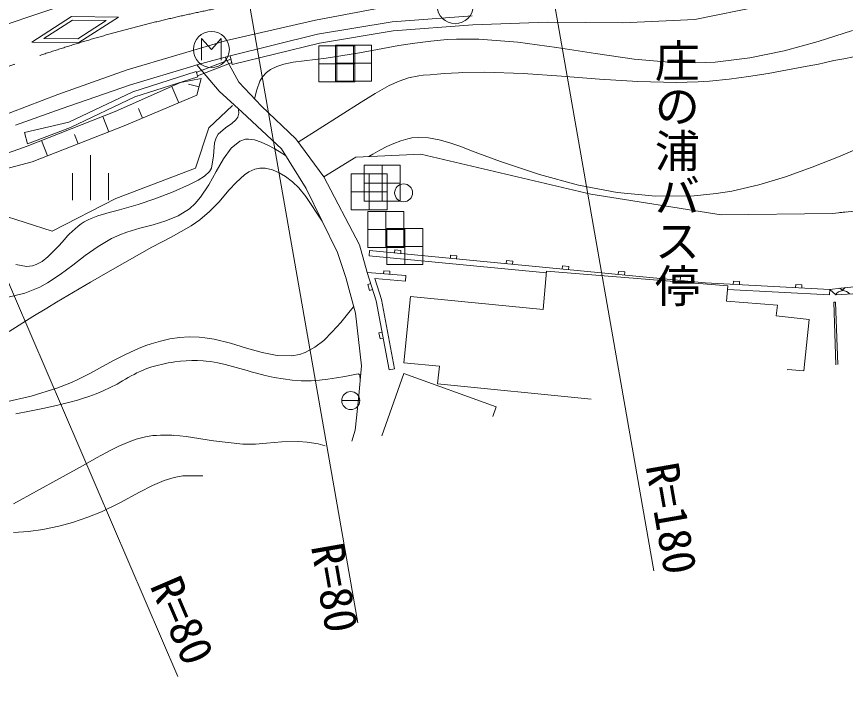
# Model space of a CAD drawing. Units: millimetres, scale not verified. Extents: x 40000 to 680000, y 20000 to 380000.
# Drawn here: x 205039 to 251092, y 262690 to 300418 of the extents above; entities that cross this region are included whole.
import ezdxf
from ezdxf.enums import TextEntityAlignment as Align

# ---------------------------------------------------------------- set-up
doc = ezdxf.new("R2010")
doc.units = ezdxf.units.MM
doc.header["$LTSCALE"] = 1000
doc.linetypes.add('CHAIN', pattern=[18.5, 12, -1.5, 3.5, -1.5])
for name, color, linetype, lineweight in [('M-BGD', 7, 'Continuous', 13), ('M-BGD-EXST', 7, 'Continuous', 13), ('M-BMK', 2, 'Continuous', 13), ('M-BMK-ROW', 30, 'Continuous', 13), ('M-STR-HTXT', 7, 'Continuous', 13), ('M-STR-STRC', 7, 'Continuous', 13)]:
    doc.layers.add(name, color=color, linetype=linetype, lineweight=lineweight)
doc.layers.add('M-BMK-HTXT', color=7, linetype='Continuous')
doc.styles.add('@ＭＳ ゴシック', font='')
doc.styles.add('ＭＳ ゴシック', font='')
doc.styles.get('@ＭＳ ゴシック').set_extended_font_data('@MS Gothic')
doc.styles.get('ＭＳ ゴシック').set_extended_font_data('MS Gothic')

msp = doc.modelspace()

# ---------------------------------------------------------------- linework, layer by layer
at = {"layer": 'M-BGD'}
for p, q in [((246372, 301004), (242729, 300255)), ((230358, 300459), (225911, 300122)), ((225911, 300122), (221764, 299432)), ((230385, 299959), (225971, 299625)), ((234540, 300101), (230385, 299959)), ((238721, 300065), (234540, 300101)), ((242729, 300255), (238721, 300065)), ((221764, 299432), (216908, 298240)), ((225971, 299625), (221865, 298942)), ((249586, 299035), (251483, 299638)), ((221865, 298942), (217027, 297754)), ((226280, 298807), (227171, 298947)), ((227171, 298947), (228063, 299059)), ((228063, 299059), (228956, 299137)), ((228956, 299137), (229475, 299163)), ((229475, 299163), (230723, 299165)), ((230723, 299165), (232881, 299003)), ((232881, 299003), (235041, 298706)), ((247684, 298520), (249586, 299035)), ((223984, 298375), (224500, 298477)), ((224500, 298477), (225390, 298648)), ((225390, 298648), (226280, 298807)), ((235041, 298706), (237200, 298360)), ((245774, 298127), (247684, 298520)), ((215023, 297303), (216942, 298048)), ((216908, 298240), (215052, 297728)), ((216622, 298161), (217380, 296780)), ((217027, 297754), (216908, 298240)), ((220409, 297893), (222233, 298110)), ((222233, 298110), (223984, 298375)), ((237200, 298360), (239354, 298049)), ((239354, 298049), (241499, 297859)), ((243855, 297891), (245774, 298127)), ((249908, 297850), (250454, 297968)), ((250454, 297968), (251000, 298077)), ((251000, 298077), (251548, 298173)), ((214826, 297666), (211372, 296628)), ((215052, 297728), (214826, 297666)), ((215052, 297728), (216295, 296276)), ((215095, 297117), (217014, 297862)), ((219145, 297472), (219493, 297648)), ((219493, 297648), (219883, 297779)), ((219883, 297779), (220409, 297893)), ((241499, 297859), (242737, 297839)), ((242737, 297839), (243855, 297891)), ((247880, 297454), (248963, 297659)), ((248963, 297659), (249591, 297780)), ((249591, 297780), (249908, 297850)), ((215010, 297363), (211506, 296234)), ((215102, 297077), (211617, 295955)), ((215102, 297077), (215010, 297363)), ((218563, 296822), (218707, 297068)), ((218707, 297068), (218920, 297304)), ((218920, 297304), (219145, 297472)), ((227397, 297133), (226823, 297014)), ((227397, 297133), (227626, 297153)), ((227626, 297153), (228020, 297187)), ((228020, 297187), (228414, 297219)), ((228414, 297219), (228809, 297248)), ((228809, 297248), (229203, 297274)), ((229203, 297274), (229598, 297296)), ((229598, 297296), (229827, 297306)), ((229827, 297306), (231058, 297328)), ((231058, 297328), (233183, 297261)), ((233183, 297261), (235311, 297113)), ((235311, 297113), (237437, 296941)), ((244625, 296945), (245711, 297089)), ((245711, 297089), (246796, 297261)), ((246796, 297261), (247880, 297454)), ((211372, 296628), (207514, 295298)), ((214145, 296754), (210525, 295143)), ((215297, 296972), (214145, 296754)), ((215176, 296508), (214589, 296662)), ((215297, 296972), (215055, 296045)), ((217380, 296780), (218645, 295430)), ((218389, 296353), (218563, 296822)), ((225746, 296594), (224954, 296151)), ((226289, 296837), (225746, 296594)), ((226823, 297014), (226289, 296837)), ((237437, 296941), (239561, 296803)), ((239561, 296803), (241680, 296756)), ((241680, 296756), (242906, 296795)), ((242906, 296795), (243538, 296837)), ((243538, 296837), (244625, 296945)), ((211506, 296234), (207943, 294542)), ((214047, 295622), (213662, 296539)), ((216295, 296276), (217572, 295096)), ((218259, 295842), (218389, 296353)), ((224954, 296151), (224180, 295661)), ((211617, 295955), (208042, 294257)), ((215055, 296045), (211025, 294353)), ((224180, 295661), (220681, 293445)), ((207514, 295298), (204972, 294374)), ((212033, 294776), (211812, 295301)), ((217036, 295484), (215729, 294233)), ((217367, 295244), (217381, 295042)), ((218645, 295430), (220556, 293614)), ((210525, 295143), (205625, 293212)), ((210172, 294018), (209837, 294872)), ((217330, 294830), (217228, 294677)), ((217381, 295042), (217330, 294830)), ((217572, 295096), (219761, 293072)), ((207943, 294542), (205472, 293975)), ((211025, 294353), (205908, 292341)), ((217004, 294475), (216642, 294226)), ((217228, 294677), (217004, 294475)), ((205654, 293337), (205472, 293975)), ((208042, 294257), (205654, 293337)), ((208467, 293347), (208266, 293859)), ((215729, 294233), (214974, 291992)), ((216239, 293882), (216120, 293687)), ((216642, 294226), (216239, 293882)), ((206761, 292676), (206426, 293528)), ((216033, 293403), (215979, 292671)), ((216120, 293687), (216033, 293403)), ((216960, 293106), (217437, 293496)), ((217437, 293496), (217750, 293598)), ((217750, 293598), (217932, 293610)), ((217932, 293610), (218266, 293563)), ((218266, 293563), (218622, 293446)), ((218622, 293446), (218995, 293273)), ((220556, 293614), (222104, 291520)), ((225606, 293189), (225994, 293370)), ((225994, 293370), (226385, 293520)), ((226385, 293520), (226779, 293630)), ((226779, 293630), (227009, 293672)), ((227009, 293672), (227344, 293702)), ((227344, 293702), (227928, 293677)), ((227928, 293677), (228520, 293571)), ((228520, 293571), (229117, 293404)), ((229117, 293404), (229719, 293195)), ((205625, 293212), (202160, 291983)), ((216536, 292517), (216960, 293106)), ((218995, 293273), (219381, 293061)), ((219381, 293061), (219774, 292824)), ((219761, 293072), (221136, 290857)), ((224835, 292769), (225220, 292986)), ((225220, 292986), (225606, 293189)), ((229719, 293195), (230323, 292963)), ((230323, 292963), (230674, 292826)), ((250714, 292629), (252184, 293252)), ((209147, 292718), (209147, 290218)), ((215979, 292671), (215863, 291988)), ((216133, 291811), (216536, 292517)), ((219774, 292824), (220004, 292682)), ((222104, 291520), (223885, 292609)), ((223885, 292609), (227493, 292763)), ((224612, 292640), (224835, 292769)), ((236939, 290549), (227493, 292763)), ((230674, 292826), (231929, 292355)), ((249241, 292042), (250714, 292629)), ((205908, 292341), (202395, 291423)), ((214974, 291992), (210558, 290308)), ((215863, 291988), (215750, 291811)), ((218279, 291941), (218550, 291996)), ((218550, 291996), (218860, 291990)), ((218860, 291990), (219251, 291894)), ((231929, 292355), (234094, 291635)), ((247762, 291513), (249241, 292042)), ((208147, 291718), (208147, 290218)), ((210147, 291718), (210147, 290218)), ((215472, 291542), (215126, 291319)), ((215750, 291811), (215472, 291542)), ((215720, 291070), (216133, 291811)), ((217231, 291199), (217694, 291622)), ((217694, 291622), (217938, 291787)), ((217938, 291787), (218279, 291941)), ((219251, 291894), (219636, 291734)), ((219636, 291734), (219975, 291538)), ((219975, 291538), (220364, 291240)), ((222104, 291520), (224100, 287725)), ((234094, 291635), (236257, 291056)), ((214643, 291086), (213748, 290683)), ((215126, 291319), (214643, 291086)), ((215264, 290376), (215720, 291070)), ((216860, 290788), (217231, 291199)), ((220364, 291240), (220720, 290892)), ((236257, 291056), (238414, 290648)), ((244781, 290720), (246277, 291064)), ((246277, 291064), (247762, 291513)), ((213748, 290683), (212728, 290287)), ((216273, 290110), (216860, 290788)), ((220720, 290892), (221112, 290423)), ((221136, 290857), (222876, 287315)), ((238414, 290648), (240558, 290437)), ((243909, 290576), (244781, 290720)), ((210558, 290308), (207015, 288484)), ((212728, 290287), (211793, 289970)), ((214968, 290027), (215264, 290376)), ((221112, 290423), (222024, 289049)), ((244181, 289397), (236939, 290549)), ((240558, 290437), (242685, 290452)), ((242685, 290452), (243909, 290576)), ((207015, 288484), (202775, 289857)), ((211793, 289970), (210749, 289673)), ((214019, 289342), (214642, 289733)), ((214642, 289733), (214968, 290027)), ((215759, 289590), (216273, 290110)), ((254661, 289934), (250348, 289478)), ((209186, 289202), (209368, 289275)), ((209368, 289275), (209554, 289341)), ((209554, 289341), (209743, 289403)), ((209743, 289403), (209934, 289462)), ((209934, 289462), (210046, 289495)), ((210749, 289673), (210046, 289495)), ((213338, 289061), (214019, 289342)), ((215214, 289127), (215759, 289590)), ((250348, 289478), (244181, 289397)), ((250780, 289524), (251139, 289574)), ((208290, 288627), (208455, 288765)), ((208455, 288765), (208626, 288892)), ((208626, 288892), (208803, 289008)), ((208803, 289008), (208910, 289069)), ((208910, 289069), (209009, 289121)), ((209009, 289121), (209186, 289202)), ((211893, 288653), (212622, 288846)), ((212622, 288846), (213338, 289061)), ((213626, 288149), (214731, 288779)), ((214731, 288779), (215214, 289127)), ((207877, 288225), (207969, 288320)), ((207969, 288320), (208128, 288478)), ((208128, 288478), (208290, 288627)), ((210769, 288288), (211174, 288439)), ((211174, 288439), (211893, 288653)), ((207397, 287700), (207701, 288036)), ((207701, 288036), (207877, 288225)), ((209567, 287637), (210314, 288077)), ((210314, 288077), (210769, 288288)), ((212556, 287610), (213626, 288149)), ((206778, 287068), (207090, 287371)), ((207090, 287371), (207397, 287700)), ((208853, 287133), (209567, 287637)), ((212004, 287296), (212556, 287610)), ((224100, 287725), (224517, 286193)), ((224625, 287117), (224653, 287415)), ((224653, 287415), (243298, 285619)), ((226050, 287457), (226033, 287283)), ((226398, 287423), (226050, 287457)), ((226381, 287249), (226398, 287423)), ((206457, 286815), (206778, 287068)), ((208157, 286605), (208853, 287133)), ((211052, 286753), (212004, 287296)), ((222876, 287315), (223335, 285925)), ((224625, 287117), (234480, 286167)), ((229157, 287157), (229140, 286983)), ((229506, 287124), (229157, 287157)), ((229489, 286950), (229506, 287124)), ((205002, 286641), (205599, 286529)), ((205599, 286529), (205930, 286565)), ((205930, 286565), (206127, 286631)), ((206127, 286631), (206457, 286815)), ((207461, 286088), (208157, 286605)), ((210101, 286208), (211052, 286753)), ((232265, 286858), (232248, 286684)), ((232613, 286824), (232265, 286858)), ((232596, 286650), (232613, 286824)), ((235372, 286558), (235355, 286384)), ((235720, 286525), (235372, 286558)), ((235704, 286351), (235720, 286525)), ((206749, 285621), (207461, 286088)), ((209152, 285658), (210101, 286208)), ((224517, 286193), (225021, 284626)), ((224517, 286193), (226676, 286019)), ((225436, 286294), (225422, 286120)), ((225785, 286266), (225436, 286294)), ((225771, 286092), (225785, 286266)), ((226651, 285719), (226676, 286019)), ((234488, 286270), (234307, 284142)), ((234488, 286270), (244550, 285449)), ((238479, 286259), (238463, 286085)), ((238828, 286225), (238479, 286259)), ((238811, 286051), (238828, 286225)), ((206322, 285388), (206749, 285621)), ((208205, 285103), (209152, 285658)), ((223335, 285925), (223862, 283933)), ((224715, 285576), (224549, 285523)), ((224940, 285858), (226651, 285719)), ((225312, 284700), (224940, 285858)), ((241587, 285960), (241570, 285785)), ((241935, 285926), (241587, 285960)), ((241918, 285752), (241935, 285926)), ((243298, 285619), (250227, 285252)), ((244865, 285711), (244856, 285536)), ((245214, 285693), (244865, 285711)), ((245205, 285518), (245214, 285693)), ((254130, 285663), (250830, 285329)), ((205506, 285051), (206322, 285388)), ((207260, 284541), (208205, 285103)), ((224549, 285523), (224656, 285190)), ((224656, 285190), (224823, 285243)), ((244481, 284606), (244550, 285449)), ((244534, 285253), (250212, 284952)), ((248330, 285527), (248320, 285353)), ((248679, 285509), (248330, 285527)), ((248670, 285334), (248679, 285509)), ((250227, 285252), (250212, 284952)), ((250830, 285329), (250227, 285252)), ((250227, 285252), (250556, 284952)), ((254370, 285196), (250556, 284952)), ((204007, 284700), (205506, 285051)), ((225021, 284626), (225736, 280779)), ((226031, 280834), (225312, 284700)), ((226553, 281177), (226920, 284860)), ((226920, 284860), (234307, 284142)), ((205947, 283740), (206714, 284210)), ((206714, 284210), (207260, 284541)), ((223766, 284295), (223503, 283965)), ((247311, 284375), (244481, 284606)), ((247245, 283777), (247311, 284375)), ((250547, 284541), (250447, 284538)), ((250565, 281070), (250447, 284538)), ((250665, 281080), (250547, 284541)), ((204628, 282918), (205947, 283740)), ((223503, 283965), (223047, 283409)), ((223862, 283933), (224201, 280999)), ((247245, 283777), (249078, 283591)), ((223047, 283409), (222582, 282888)), ((248776, 280728), (249078, 283591)), ((222582, 282888), (222104, 282424)), ((225346, 282875), (225174, 282843)), ((225174, 282843), (225238, 282499)), ((213030, 282386), (212513, 282234)), ((213556, 282503), (213030, 282386)), ((214091, 282580), (213556, 282503)), ((214633, 282614), (214091, 282580)), ((215182, 282600), (214633, 282614)), ((215503, 282569), (215182, 282600)), ((216022, 282483), (215503, 282569)), ((216920, 282259), (216022, 282483)), ((222104, 282424), (221605, 282038)), ((225238, 282499), (225410, 282531)), ((211816, 281971), (211136, 281660)), ((212219, 282131), (211816, 281971)), ((212513, 282234), (212219, 282131)), ((217811, 281994), (216920, 282259)), ((218683, 281748), (217811, 281994)), ((221605, 282038), (221082, 281754)), ((211136, 281660), (210470, 281319)), ((219525, 281585), (218683, 281748)), ((220324, 281565), (219525, 281585)), ((220765, 281644), (220324, 281565)), ((221082, 281754), (220765, 281644)), ((209809, 280962), (209148, 280607)), ((210470, 281319), (209809, 280962)), ((212268, 280852), (212559, 280951)), ((212559, 280951), (212856, 281035)), ((212856, 281035), (213158, 281106)), ((213158, 281106), (213463, 281165)), ((213463, 281165), (213641, 281195)), ((213641, 281195), (213823, 281222)), ((213823, 281222), (214139, 281261)), ((214139, 281261), (214455, 281287)), ((214455, 281287), (214771, 281302)), ((214771, 281302), (215086, 281302)), ((215086, 281302), (215400, 281287)), ((215400, 281287), (215581, 281271)), ((215581, 281271), (215819, 281242)), ((215819, 281242), (216227, 281170)), ((216227, 281170), (216632, 281079)), ((216632, 281079), (217035, 280973)), ((217035, 280973), (217438, 280859)), ((224201, 280999), (224034, 279148)), ((226553, 281177), (228529, 280980)), ((228529, 280980), (228431, 280005)), ((209148, 280607), (208481, 280270)), ((211405, 280443), (211565, 280532)), ((211565, 280532), (211726, 280617)), ((211726, 280617), (211821, 280664)), ((211821, 280664), (211983, 280738)), ((211983, 280738), (212268, 280852)), ((217438, 280859), (217842, 280742)), ((217842, 280742), (218077, 280675)), ((218077, 280675), (218362, 280597)), ((218362, 280597), (218855, 280473)), ((218855, 280473), (219350, 280365)), ((223277, 280419), (223744, 280512)), ((223744, 280512), (224015, 280567)), ((223917, 280540), (224015, 280567)), ((224015, 280567), (224112, 280507)), ((224112, 280507), (224124, 280208)), ((226564, 280574), (225332, 277117)), ((226031, 280834), (225736, 280779)), ((226564, 280574), (231683, 278732)), ((247882, 280787), (247884, 280808)), ((247884, 280808), (248776, 280728)), ((208088, 280089), (207283, 279767)), ((208481, 280270), (208088, 280089)), ((210620, 279994), (210837, 280113)), ((210837, 280113), (210930, 280166)), ((210930, 280166), (211088, 280258)), ((211088, 280258), (211246, 280351)), ((211246, 280351), (211405, 280443)), ((219350, 280365), (219848, 280277)), ((219848, 280277), (220346, 280214)), ((220346, 280214), (220846, 280179)), ((220846, 280179), (221135, 280174)), ((221135, 280174), (221407, 280179)), ((221407, 280179), (221875, 280210)), ((221875, 280210), (222342, 280263)), ((222342, 280263), (222810, 280335)), ((222810, 280335), (223277, 280419)), ((228431, 280005), (236957, 279153)), ((207283, 279767), (205852, 279325)), ((209458, 279459), (209852, 279623)), ((209852, 279623), (210240, 279801)), ((210240, 279801), (210620, 279994)), ((205852, 279325), (204383, 278983)), ((207991, 278982), (208417, 279102)), ((208417, 279102), (208654, 279174)), ((208654, 279174), (209058, 279310)), ((209058, 279310), (209458, 279459)), ((223853, 277427), (224034, 279148)), ((205749, 278497), (206500, 278645)), ((206500, 278645), (207248, 278803)), ((207248, 278803), (207991, 278982)), ((223109, 279075), (224109, 279075)), ((231492, 278196), (231683, 278732)), ((205000, 278347), (205749, 278497)), ((223659, 276824), (223853, 277427)), ((211198, 276755), (211691, 276933)), ((211691, 276933), (212194, 277064)), ((212194, 277064), (212491, 277113)), ((212491, 277113), (212611, 277127)), ((212611, 277127), (212819, 277143)), ((212819, 277143), (213028, 277151)), ((213028, 277151), (213238, 277153)), ((213238, 277153), (213449, 277151)), ((213449, 277151), (213661, 277146)), ((213661, 277146), (213784, 277143)), ((213763, 277145), (214463, 277077)), ((214463, 277077), (215985, 276844)), ((215985, 276844), (217614, 276656)), ((218925, 276704), (219780, 276781)), ((219780, 276781), (220690, 276805)), ((220690, 276805), (221193, 276773)), ((210236, 276296), (210714, 276538)), ((210714, 276538), (211198, 276755)), ((217614, 276656), (218320, 276654)), ((218320, 276654), (218925, 276704)), ((221193, 276773), (221789, 276673)), ((221789, 276673), (222179, 276561)), ((208730, 275466), (209489, 275887)), ((209489, 275887), (209762, 276038)), ((209762, 276038), (210236, 276296)), ((207432, 274752), (208730, 275466)), ((206143, 274047), (207432, 274752)), ((213235, 274629), (212591, 274357)), ((213796, 274805), (213235, 274629)), ((214273, 274898), (213796, 274805)), ((215393, 274900), (214273, 274898)), ((204862, 273345), (206143, 274047)), ((212591, 274357), (211863, 273988)), ((211863, 273988), (210773, 273399)), ((210773, 273399), (209751, 272901)), ((209751, 272901), (209005, 272593)), ((208152, 272301), (207381, 272090)), ((209005, 272593), (208152, 272301)), ((205700, 271800), (204868, 271738)), ((206499, 271909), (205700, 271800)), ((207381, 272090), (206499, 271909))]:
    msp.add_line(p, q, dxfattribs=at)
for centre in [(226545, 290623), (223609, 279075)]:
    msp.add_circle(centre, 500, dxfattribs=at)
for centre, start, end in [((250190, 284683), 36.3044, 58.8632), ((250953, 284732), 36.3044, 151.0254), ((250558, 284916), 36.3044, 62.9674), ((251321, 284965), 120.745, 151.0254)]:
    msp.add_arc(centre, 454, start, end, dxfattribs=at)
at = {"layer": 'M-BGD-EXST'}
for p, q in [((215311, 297992), (215311, 299192)), ((215311, 299192), (215861, 298592)), ((215861, 298592), (216411, 299192)), ((216411, 299192), (216411, 297992))]:
    msp.add_line(p, q, dxfattribs=at)
for centre in [(229408, 301023), (215861, 298592)]:
    msp.add_circle(centre, 1000, dxfattribs=at)
at = {"layer": 'M-BMK', "linetype": 'CHAIN'}
msp.add_arc((231761, 222406), 80000, 99.93631, 113.26037, dxfattribs=at)
at = {"layer": 'M-BMK-ROW'}
for p, q in [((221833, 296787), (221833, 298787)), ((221833, 298787), (223833, 298787)), ((222760, 296830), (222760, 298830)), ((222760, 298830), (224760, 298830)), ((222833, 298787), (222833, 296787)), ((223760, 298830), (223760, 296830)), ((223833, 298787), (223833, 296787)), ((224760, 298830), (224760, 296830)), ((221833, 297787), (223833, 297787)), ((222760, 297830), (224760, 297830)), ((223833, 296787), (221833, 296787)), ((224760, 296830), (222760, 296830)), ((224349, 290159), (224349, 292159)), ((224349, 292159), (226349, 292159)), ((225349, 292159), (225349, 290159)), ((226349, 292159), (226349, 290159)), ((223623, 289675), (223623, 291675)), ((223623, 291675), (225623, 291675)), ((224623, 291675), (224623, 289675)), ((225623, 291675), (225623, 289675)), ((224349, 291159), (226349, 291159)), ((223623, 290675), (225623, 290675)), ((226349, 290159), (224349, 290159)), ((225623, 289675), (223623, 289675)), ((224551, 287589), (224551, 289589)), ((224551, 289589), (226551, 289589)), ((225551, 289589), (225551, 287589)), ((226551, 289589), (226551, 287589)), ((224551, 288589), (226551, 288589)), ((225605, 286645), (225605, 288645)), ((225605, 288645), (227605, 288645)), ((226605, 288645), (226605, 286645)), ((227605, 288645), (227605, 286645)), ((226551, 287589), (224551, 287589)), ((225605, 287645), (227605, 287645)), ((227605, 286645), (225605, 286645))]:
    msp.add_line(p, q, dxfattribs=at)
at = {"layer": 'M-STR-HTXT'}
for p, q in [((234415, 304089), (240455, 269614)), ((217957, 301206), (223996, 266731)), ((200168, 295903), (213990, 263748))]:
    msp.add_line(p, q, dxfattribs=at)
at = {"layer": 'M-STR-STRC'}
for p, q in [((208084, 300413), (205888, 299001)), ((210693, 300383), (208084, 300413)), ((208498, 298971), (210693, 300383)), ((208141, 300212), (206557, 299193)), ((208141, 300212), (210025, 300191)), ((210025, 300191), (208441, 299172)), ((205888, 299001), (208498, 298971)), ((206557, 299193), (208441, 299172))]:
    msp.add_line(p, q, dxfattribs=at)
for points in [[(168621, 285159), (181718, 290792), (191276, 294865), (197437, 297356), (200918, 298726), (204290, 299929), (208264, 301251), (211977, 302204), (216075, 302775), (221166, 303346), (224862, 303976), (227290, 304506), (231246, 305644), (234557, 306590), (237780, 307422), (241272, 308171), (245313, 308930), (249299, 309637)], [(233636, 301910), (230210, 301590), (225872, 301006), (221647, 300218), (216696, 299086), (211185, 297464), (207333, 296095), (204723, 295094), (199064, 292801), (192356, 289960), (180306, 284678), (171678, 280844), (165539, 278185), (156503, 274491), (149199, 271665), (135947, 266641), (121376, 261209), (112935, 258168), (105736, 255743), (99478, 253829), (92843, 252132), (86939, 250845), (80604, 249606), (78776, 249271)]]:
    msp.add_lwpolyline(points, dxfattribs=at)

# ---------------------------------------------------------------- texts
at = {"layer": 'M-BMK-HTXT', "style": '@ＭＳ ゴシック'}
msp.add_text('庄の浦バス停', height=1833, rotation=270, dxfattribs=at).set_placement((240251, 299225), align=Align.BOTTOM_LEFT)
at = {"layer": 'M-STR-HTXT', "style": 'ＭＳ ゴシック'}
for s, rotation, p in [('R=180', 279.936, (239449, 275352)), ('R=80', 293.26, (211915, 268575))]:
    msp.add_text(s, height=1833, rotation=rotation, dxfattribs=at).set_placement(p, align=Align.BOTTOM_LEFT)
msp.add_text('R=80', height=1833, rotation=279.936, dxfattribs=at).set_placement((223196, 271297), align=Align.TOP_LEFT)

doc.saveas('drawing.dxf')
